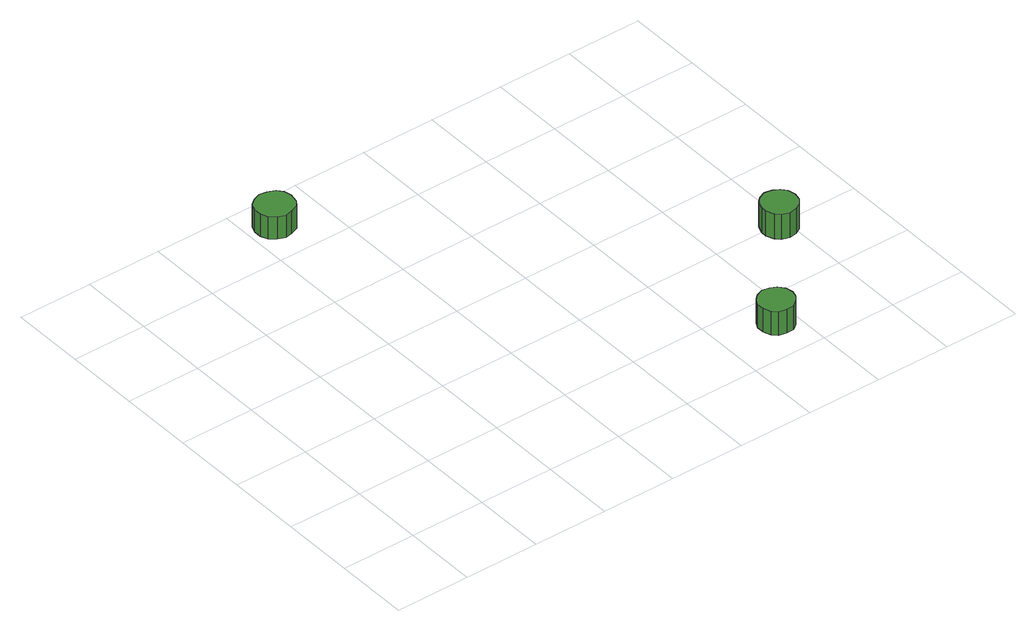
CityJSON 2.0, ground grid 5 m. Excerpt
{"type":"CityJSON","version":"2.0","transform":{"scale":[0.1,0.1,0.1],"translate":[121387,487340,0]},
"CityObjects":{
"tree1":{"type":"SolitaryVegetationObject","attributes":{"function":"something"}},
"tree2":{"type":"SolitaryVegetationObject","attributes":{"function":"something"},"geometry":[{"type":"MultiSurface","lod":"1","boundaries":[[[0,1,2,3,4,5,6,7,8,9,10,11,12,13,14]],[[15,16,17,18,19,20,21,22,23,24,25,26,27,28,29]],[[0,29,28,1]],[[1,28,27,2]],[[2,27,26,3]],[[3,26,25,4]],[[4,25,24,5]],[[5,24,23,6]],[[6,23,22,7]],[[7,22,21,8]],[[8,21,20,9]],[[9,20,19,10]],[[10,19,18,11]],[[11,18,17,12]],[[12,17,16,13]],[[13,16,15,14]],[[14,15,29,0]]]}]},
"tree3":{"type":"SolitaryVegetationObject","attributes":{"function":"something"}},
"tree4":{"type":"SolitaryVegetationObject","attributes":{"function":"something"}},
"tree5":{"type":"SolitaryVegetationObject","attributes":{"function":"something"},"geometry":[{"type":"MultiSurface","lod":"1","boundaries":[[[30,31,32,33,34,35,36,37,38,39,40,41,42,43,44]],[[45,46,47,48,49,50,51,52,53,54,55,56,57,58,59]],[[30,59,58,31]],[[31,58,57,32]],[[32,57,56,33]],[[33,56,55,34]],[[34,55,54,35]],[[35,54,53,36]],[[36,53,52,37]],[[37,52,51,38]],[[38,51,50,39]],[[39,50,49,40]],[[40,49,48,41]],[[41,48,47,42]],[[42,47,46,43]],[[43,46,45,44]],[[44,45,59,30]]]}]},
"tree6":{"type":"SolitaryVegetationObject","attributes":{"function":"something"},"geometry":[{"type":"MultiSurface","lod":"1","boundaries":[[[60,61,62,63,64,65,66,67,68,69,70,71,72,73,74]],[[75,76,77,78,79,80,81,82,83,84,85,86,87,88,89]],[[60,89,88,61]],[[61,88,87,62]],[[62,87,86,63]],[[63,86,85,64]],[[64,85,84,65]],[[65,84,83,66]],[[66,83,82,67]],[[67,82,81,68]],[[68,81,80,69]],[[69,80,79,70]],[[70,79,78,71]],[[71,78,77,72]],[[72,77,76,73]],[[73,76,75,74]],[[74,75,89,60]]]}]},
"tree7":{"type":"SolitaryVegetationObject","attributes":{"function":"something"}}
},
"vertices":[
[130,278,17],[129,283,17],[126,287,17],[121,289,17],[116,290,17],[111,288,17],[107,285,17],[105,280,17],[105,275,17],[107,270,17],[111,267,17],[116,265,17],[121,266,17],[126,268,17],[129,272,17],[129,272,1],[126,268,1],[121,266,1],[116,265,1],[111,267,1],[107,270,1],[105,275,1],[105,280,1],[107,285,1],[111,288,1],[116,290,1],[121,289,1],[126,287,1],[129,283,1],[130,278,1],
[299,28,18],[298,33,18],[295,37,18],[291,39,18],[286,40,18],[281,38,18],[278,35,18],[276,31,18],[276,26,18],[278,21,18],[281,18,18],[286,17,18],[291,17,18],[295,20,18],[298,24,18],[298,24,1],[295,20,1],[291,17,1],[286,17,1],[281,18,1],[278,21,1],[276,26,1],[276,31,1],[278,35,1],[281,38,1],[286,40,1],[291,39,1],[295,37,1],[298,33,1],[299,28,1],
[356,98,19],[355,103,19],[352,107,19],[348,109,19],[343,110,19],[338,108,19],[335,105,19],[333,100,19],[333,96,19],[335,91,19],[338,88,19],[343,86,19],[348,87,19],[352,89,19],[355,93,19],[355,93,1],[352,89,1],[348,87,1],[343,86,1],[338,88,1],[335,91,1],[333,96,1],[333,100,1],[335,105,1],[338,108,1],[343,110,1],[348,109,1],[352,107,1],[355,103,1],[356,98,1]
]}
